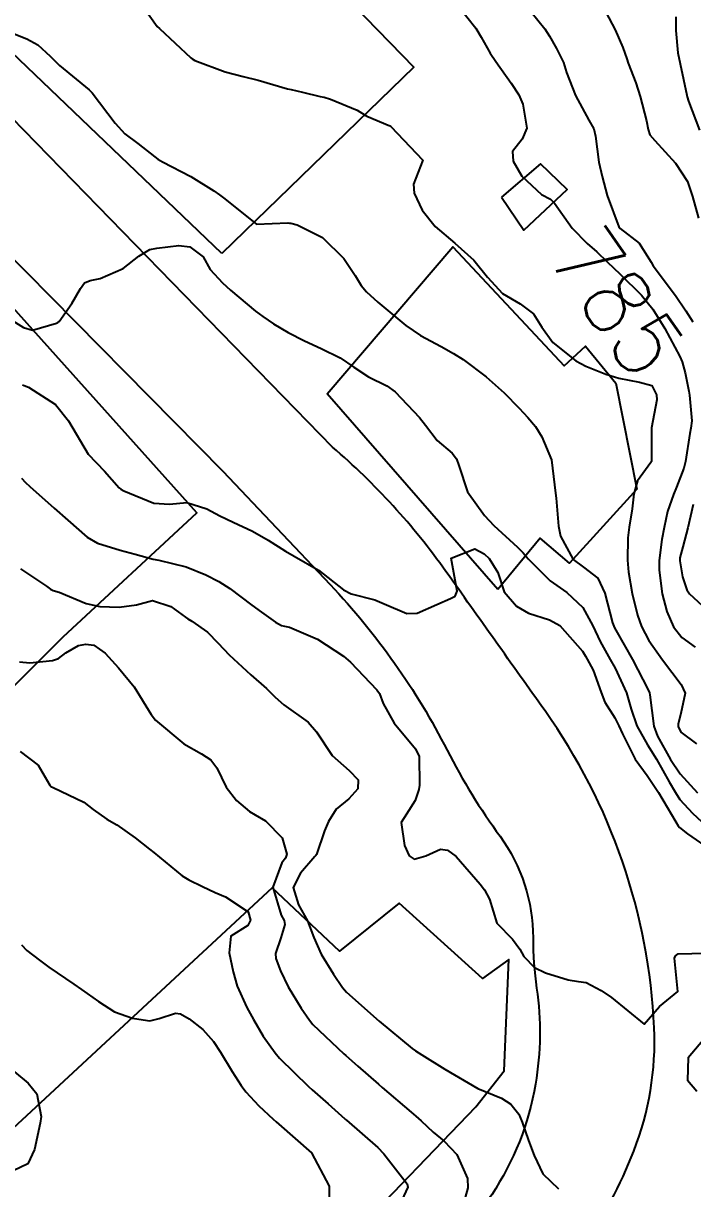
# Model space of a CAD drawing. Header units: metres. Extents: x 307586 to 320046, y 7427249 to 7434250.
# Drawn here: x 318631.5 to 318672, y 7429868 to 7429938.4 of the extents above; entities that cross this region are included whole.
import ezdxf
from ezdxf.enums import TextEntityAlignment as Align

# ---------------------------------------------------------------- set-up
doc = ezdxf.new("R2010")
doc.units = ezdxf.units.M
doc.header["$MEASUREMENT"] = 0
for name, color, linetype in [('Cotas', 45, 'Continuous'), ('Curvas de Nivel 1m', 11, 'Continuous'), ('Curvas de Nivel 5m', 15, 'Continuous'), ('Edificações', 30, 'Continuous'), ('Vias Primárias', 230, 'Continuous')]:
    doc.layers.add(name, color=color, linetype=linetype)
doc.styles.add('Style-STANDARD', font='STANDARD.shx')

msp = doc.modelspace()

# ---------------------------------------------------------------- linework, layer by layer
at = {"layer": 'Curvas de Nivel 1m', "flags": 128}
for points, elevation in [([(318638.935, 7429939.152), (318639.525, 7429938.313), (318639.627, 7429938.188), (318639.751, 7429938.07), (318641.654, 7429936.291), (318641.732, 7429936.224), (318641.899, 7429936.119), (318643.721, 7429935.452), (318644.81, 7429935.156), (318645.713, 7429934.932), (318647.502, 7429934.426), (318647.705, 7429934.373), (318648.394, 7429934.21), (318649.471, 7429933.964), (318649.7, 7429933.906), (318650.089, 7429933.796), (318651.692, 7429933.128), (318652.294, 7429932.766), (318653.683, 7429932.18), (318653.741, 7429932.139), (318655.663, 7429930.12), (318655.111, 7429928.655), (318655.147, 7429928.125), (318655.623, 7429927.102), (318656.408, 7429926.112), (318657.598, 7429925.095), (318658.751, 7429924.078), (318659.573, 7429923.04), (318660.471, 7429922.061), (318661.557, 7429921.431), (318662.353, 7429920.84), (318662.849, 7429920.03), (318663.529, 7429919.101), (318664.906, 7429918.006), (318665.51, 7429917.675), (318666.713, 7429917.19), (318667.503, 7429916.952), (318668.75, 7429916.708), (318669.499, 7429916.515), (318669.774, 7429915.947), (318669.801, 7429915.636), (318669.473, 7429913.95), (318669.48, 7429911.95), (318669.473, 7429911.92), (318669.442, 7429911.862), (318668.635, 7429910.754), (318668.407, 7429909.96), (318668.306, 7429909.065), (318668.133, 7429907.963), (318668.047, 7429907.303), (318668.034, 7429905.963), (318668.09, 7429905.239), (318668.317, 7429903.96), (318668.641, 7429902.65), (318668.881, 7429901.954), (318669.315, 7429901.119), (318670.137, 7429899.942), (318671.281, 7429898.467), (318671.521, 7429897.926), (318671.261, 7429896.701), (318671.093, 7429896.094), (318671.098, 7429895.932), (318671.249, 7429895.587), (318672.199, 7429894.872)], 786), ([(318661.776, 7429939.606), (318663.036, 7429938.031), (318663.314, 7429937.592), (318663.741, 7429936.861), (318664.164, 7429936.016), (318664.342, 7429935.399), (318664.895, 7429934.008), (318665.691, 7429932.53), (318665.998, 7429931.997), (318666.105, 7429931.569), (318666.299, 7429929.994), (318666.509, 7429929.133), (318666.801, 7429927.988), (318667.508, 7429926.087), (318667.586, 7429925.98), (318668.74, 7429925.094), (318669.458, 7429923.951), (318669.59, 7429923.742), (318670.925, 7429921.936), (318671.554, 7429921.022), (318671.981, 7429920.357)], 784), ([(318666.713, 7429939.046), (318667.279, 7429937.985), (318667.742, 7429936.922), (318667.984, 7429936.225), (318668.08, 7429935.975), (318668.543, 7429934.789), (318668.793, 7429933.964), (318669.169, 7429932.48), (318669.274, 7429931.956), (318669.372, 7429931.647), (318669.676, 7429931.296), (318670.939, 7429929.937), (318671.646, 7429928.827), (318671.961, 7429927.925), (318672.312, 7429926.612)], 783), ([(318670.943, 7429938.76), (318670.942, 7429937.938), (318671.079, 7429936.597), (318671.216, 7429935.935), (318671.608, 7429934.037), (318671.632, 7429933.931), (318671.709, 7429933.67), (318672.375, 7429931.92)], 782), ([(318630.09, 7429938.086), (318631.743, 7429937.427), (318632.406, 7429937.067), (318633.152, 7429936.389), (318633.725, 7429935.822), (318635.519, 7429934.362), (318635.701, 7429934.167), (318637.076, 7429932.346), (318637.676, 7429931.692), (318638.454, 7429931.111), (318639.483, 7429930.313), (318639.661, 7429930.174), (318639.946, 7429930.02), (318641.645, 7429929.123), (318643.033, 7429928.269), (318643.393, 7429928.026), (318643.629, 7429927.845), (318645.613, 7429926.24), (318647.511, 7429926.324), (318647.614, 7429926.312), (318647.696, 7429926.301), (318648.07, 7429926.213), (318649.602, 7429925.45), (318650.904, 7429924.177), (318651.573, 7429923.15), (318651.948, 7429922.546), (318652.27, 7429922.159), (318652.946, 7429921.538), (318653.552, 7429921.031), (318654.649, 7429920.129), (318655.534, 7429919.532), (318656.768, 7429918.857), (318657.518, 7429918.449), (318658.105, 7429918.084), (318659.502, 7429917.023), (318660.586, 7429916.059), (318661.479, 7429915.132), (318662.001, 7429914.572), (318662.477, 7429914.035), (318662.851, 7429913.416), (318663.443, 7429912.02), (318663.685, 7429910.017), (318663.719, 7429909.717), (318663.861, 7429908.015), (318663.988, 7429907.413), (318664.756, 7429906.006), (318665.368, 7429905.547), (318666.244, 7429904.869), (318666.654, 7429903.98), (318667.122, 7429902.177), (318667.196, 7429901.972), (318667.237, 7429901.886), (318667.321, 7429901.738), (318668.33, 7429899.96), (318669.276, 7429898.128), (318669.356, 7429897.949), (318669.377, 7429897.844), (318669.627, 7429895.946), (318669.849, 7429895.342), (318670.628, 7429893.936), (318671.22, 7429893.071), (318672.266, 7429891.914)], 787), ([(318630.909, 7429920.416), (318631.537, 7429920.002), (318632.095, 7429919.842), (318633.541, 7429920.27), (318633.614, 7429920.307), (318633.705, 7429920.378), (318634.47, 7429921.455), (318634.979, 7429922.366), (318635.226, 7429922.704), (318635.568, 7429922.839), (318636.185, 7429922.969), (318637.575, 7429923.566), (318638.511, 7429924.326), (318639.185, 7429924.721), (318639.59, 7429924.796), (318640.92, 7429924.97), (318641.592, 7429924.883), (318642.403, 7429924.278), (318642.825, 7429923.521), (318643.567, 7429922.699), (318644.044, 7429922.255), (318645.551, 7429920.999), (318645.998, 7429920.684), (318646.645, 7429920.223), (318647.535, 7429919.704), (318648.529, 7429919.199), (318649.521, 7429918.737), (318650.679, 7429918.178), (318651.507, 7429917.623), (318652.378, 7429917.033), (318653.496, 7429916.484), (318654.006, 7429916.135), (318655.47, 7429914.569), (318655.825, 7429914.115), (318656.535, 7429913.185), (318657.446, 7429912.43), (318657.71, 7429912.087), (318657.84, 7429911.685), (318658.374, 7429910.08), (318659.402, 7429908.662), (318659.95, 7429908.064), (318661.38, 7429906.75), (318661.738, 7429906.406), (318662.037, 7429906.04), (318663.353, 7429904.719), (318664.367, 7429904.01), (318665.34, 7429903.106), (318665.938, 7429901.991), (318666.384, 7429901.054), (318666.993, 7429899.975), (318667.295, 7429899.452), (318667.98, 7429897.963), (318668.244, 7429896.979), (318668.589, 7429895.957), (318669.242, 7429894.817), (318669.784, 7429893.944), (318670.556, 7429892.593), (318670.926, 7429891.933), (318671.199, 7429891.518), (318671.957, 7429890.684), (318672.813, 7429889.906)], 788), ([(318631.494, 7429916.545), (318631.592, 7429916.507), (318631.857, 7429916.405), (318633.478, 7429915.362), (318634.26, 7429914.372), (318635.443, 7429912.36), (318636.433, 7429911.345), (318637.322, 7429910.332), (318637.422, 7429910.241), (318637.599, 7429910.15), (318639.409, 7429909.413), (318640.369, 7429909.34), (318641.41, 7429909.45), (318642.614, 7429909.062), (318643.399, 7429908.636), (318644.208, 7429908.252), (318645.388, 7429907.709), (318646.335, 7429907.178), (318647.376, 7429906.503), (318647.904, 7429906.205), (318649.36, 7429905.351), (318650.866, 7429904.175), (318651.341, 7429903.931), (318652.76, 7429903.571), (318653.335, 7429903.332), (318654.706, 7429902.75), (318655.329, 7429902.761), (318656.517, 7429903.284), (318657.339, 7429903.653), (318657.631, 7429903.796), (318657.735, 7429904.086), (318657.373, 7429906.09), (318658.812, 7429906.642), (318659.376, 7429906.352), (318659.671, 7429906.067), (318660.205, 7429905.217), (318660.584, 7429904.058), (318661.334, 7429903.196), (318662.05, 7429902.759), (318663.326, 7429902.363), (318663.948, 7429902.014), (318665.308, 7429900.474), (318665.486, 7429900.179), (318665.587, 7429899.996), (318665.953, 7429899.33), (318666.447, 7429897.982), (318666.671, 7429897.383), (318667.258, 7429896.446), (318667.51, 7429895.967), (318667.728, 7429895.485), (318668.494, 7429893.957), (318669.218, 7429892.971), (318669.896, 7429891.943), (318670.947, 7429890.171), (318671.094, 7429889.931), (318671.181, 7429889.825), (318671.655, 7429889.443), (318673.16, 7429888.389)], 789), ([(318672.005, 7429909.33), (318671.675, 7429907.926), (318671.381, 7429906.771), (318671.194, 7429906.112), (318671.183, 7429905.932), (318671.363, 7429904.955), (318671.609, 7429904.18), (318671.785, 7429903.924), (318673.332, 7429902.502)], 784), ([(318631.359, 7429905.45), (318632.926, 7429904.386), (318633.175, 7429904.216), (318633.34, 7429904.137), (318633.691, 7429904.025), (318635.333, 7429903.349), (318636.147, 7429903.164), (318637.331, 7429903.121), (318638.376, 7429903.276), (318639.335, 7429903.533), (318640.453, 7429903.177), (318641.325, 7429902.529), (318641.467, 7429902.431), (318641.724, 7429902.284), (318642.66, 7429901.614), (318643.31, 7429900.956), (318643.969, 7429900.253), (318645.285, 7429899.052), (318646.217, 7429898.226), (318646.745, 7429897.695), (318647.263, 7429897.239), (318648.735, 7429896.195), (318649.244, 7429895.611), (318650.198, 7429894.18), (318651.214, 7429893.26), (318651.756, 7429892.71), (318651.735, 7429892.162), (318651.197, 7429891.566), (318650.437, 7429890.931), (318649.973, 7429890.182), (318649.724, 7429889.635), (318649.237, 7429888.189), (318649.207, 7429888.135), (318649.152, 7429888.073), (318648.27, 7429887.071), (318647.843, 7429886.203), (318648.166, 7429885.151), (318648.693, 7429884.194), (318649.093, 7429883.184), (318649.529, 7429882.186), (318650.278, 7429880.971), (318650.814, 7429880.172), (318651.059, 7429879.892), (318653.033, 7429878.14), (318655.017, 7429876.493), (318655.235, 7429876.337), (318655.6, 7429876.111), (318657, 7429875.244), (318658.983, 7429874.07), (318660.414, 7429873.493), (318660.974, 7429873.124), (318661.461, 7429872.528), (318661.678, 7429872.033), (318662.057, 7429870.924), (318662.392, 7429870.026), (318662.926, 7429868.913), (318663.859, 7429868.011)], 791), ([(318631.294, 7429899.835), (318631.921, 7429899.773), (318633.296, 7429899.906), (318633.651, 7429900.023), (318634.096, 7429900.372), (318634.864, 7429900.808), (318635.308, 7429900.899), (318635.797, 7429900.842), (318636.482, 7429900.342), (318637.29, 7429899.456), (318638.223, 7429898.321), (318639.256, 7429896.652), (318639.52, 7429896.307), (318641.232, 7429894.868), (318642.291, 7429894.274), (318642.867, 7429893.912), (318643.215, 7429893.421), (318643.792, 7429892.254), (318644.403, 7429891.456), (318645.189, 7429890.8), (318645.537, 7429890.585), (318646.158, 7429890.225), (318647.168, 7429889.208), (318647.46, 7429888.207), (318647.375, 7429887.984), (318647.148, 7429887.702), (318646.602, 7429886.218), (318647.108, 7429884.54), (318647.289, 7429884.208), (318647.338, 7429883.97), (318647.093, 7429883.175), (318646.774, 7429882.215), (318646.787, 7429881.922), (318647.073, 7429881.178), (318647.541, 7429880.205), (318648.315, 7429878.926), (318648.812, 7429878.192), (318649.03, 7429877.937), (318650.891, 7429876.171), (318651.011, 7429876.061), (318651.743, 7429875.417), (318652.986, 7429874.329), (318653.205, 7429874.138), (318654.968, 7429872.634), (318655.244, 7429872.394), (318655.561, 7429872.111), (318656.297, 7429871.441), (318656.951, 7429870.886), (318657.712, 7429870.082), (318658.36, 7429868.637), (318658.389, 7429868.075), (318658.07, 7429866.91)], 792), ([(318631.349, 7429894.408), (318632.422, 7429893.599), (318633.13, 7429892.381), (318633.158, 7429892.336), (318633.202, 7429892.304), (318633.345, 7429892.235), (318635.193, 7429891.349), (318635.749, 7429890.912), (318636.58, 7429890.339), (318637.178, 7429889.982), (318638.289, 7429889.196), (318639.156, 7429888.526), (318639.413, 7429888.307), (318641.139, 7429886.911), (318641.529, 7429886.676), (318642.364, 7429886.272), (318643.127, 7429885.895), (318643.744, 7429885.634), (318645.11, 7429884.737), (318645.261, 7429884.238), (318645.1, 7429883.907), (318644.071, 7429883.273), (318643.972, 7429882.251), (318644.204, 7429881.117), (318644.448, 7429880.246), (318645.044, 7429878.963), (318645.44, 7429878.234), (318646.032, 7429877.234), (318646.739, 7429876.214), (318647.008, 7429875.902), (318648.768, 7429874.192), (318648.981, 7429873.994), (318649.941, 7429873.149), (318650.964, 7429872.236), (318651.005, 7429872.201), (318651.051, 7429872.159), (318652.947, 7429870.518), (318653.32, 7429870.136), (318654.723, 7429868.315), (318654.764, 7429868.121), (318654.179, 7429866.848)], 793), ([(318631.426, 7429882.744), (318631.756, 7429882.4), (318632.516, 7429881.827), (318633.073, 7429881.404), (318634.582, 7429880.365), (318635.058, 7429880.053), (318636.075, 7429879.317), (318637.038, 7429878.697), (318638.127, 7429878.319), (318639.032, 7429878.169), (318639.176, 7429878.164), (318639.734, 7429878.303), (318640.72, 7429878.611), (318641.037, 7429878.57), (318641.552, 7429878.282), (318642.385, 7429877.628), (318643.019, 7429876.909), (318643.439, 7429876.256), (318644.156, 7429875.088), (318644.7, 7429874.243), (318644.979, 7429873.871), (318645.768, 7429873.025), (318646.626, 7429872.215), (318646.803, 7429872.054), (318646.96, 7429871.919), (318648.943, 7429870.19), (318650.004, 7429868.174), (318650.003, 7429867.272)], 794)]:
    msp.add_lwpolyline(points, dxfattribs=dict(at, elevation=elevation))
at = {"layer": 'Curvas de Nivel 5m', "flags": 128}
for points, elevation in [([(318657.773, 7429939.456), (318658.873, 7429938.083), (318659.201, 7429937.532), (318659.738, 7429936.571), (318660.08, 7429936.067), (318661.007, 7429934.77), (318661.463, 7429934.052), (318661.704, 7429933.486), (318661.956, 7429932.046), (318661.676, 7429931.384), (318661.084, 7429930.64), (318661.128, 7429930.055), (318661.649, 7429929.148), (318662.842, 7429928.032), (318663.37, 7429927.764), (318663.628, 7429927.524), (318664.69, 7429926.009), (318665.604, 7429925.091), (318666.188, 7429924.584), (318666.804, 7429923.982), (318667.582, 7429923.231), (318668.879, 7429921.957), (318669.555, 7429921.111), (318670.277, 7429919.943), (318671.199, 7429918.252), (318671.333, 7429917.932), (318671.506, 7429917.266), (318671.738, 7429916.169), (318671.783, 7429915.926), (318671.922, 7429914.368), (318671.855, 7429913.924), (318671.79, 7429913.604), (318671.534, 7429911.929), (318671.439, 7429911.52), (318670.991, 7429910.371), (318670.804, 7429909.936), (318670.454, 7429908.893), (318670.251, 7429907.941), (318670.108, 7429907.22), (318669.949, 7429905.944), (318669.952, 7429905.36), (318670.119, 7429903.942), (318670.402, 7429902.874), (318670.818, 7429901.935), (318671.317, 7429901.301), (318672.11, 7429900.717)], 785), ([(318631.428, 7429910.907), (318631.676, 7429910.657), (318631.933, 7429910.402), (318633.404, 7429909.101), (318634.216, 7429908.372), (318635.383, 7429907.348), (318636.011, 7429906.982), (318637.375, 7429906.56), (318638.29, 7429906.321), (318639.369, 7429906.034), (318639.716, 7429905.959), (318641.362, 7429905.556), (318642.555, 7429905.072), (318643.349, 7429904.675), (318644.018, 7429904.253), (318645.333, 7429903.25), (318645.917, 7429902.82), (318646.759, 7429902.218), (318647.134, 7429902.026), (318647.321, 7429901.978), (318647.613, 7429901.914), (318649.313, 7429901.205), (318650.874, 7429900.174), (318651.297, 7429899.807), (318652.894, 7429898.146), (318653.042, 7429897.915), (318653.265, 7429897.314), (318653.941, 7429896.133), (318655.23, 7429894.574), (318655.451, 7429894.117), (318655.464, 7429892.375), (318655.432, 7429892.117), (318655.196, 7429891.45), (318654.676, 7429890.637), (318654.355, 7429890.128), (318654.552, 7429888.737), (318654.851, 7429888.123), (318655.151, 7429887.918), (318655.849, 7429888.11), (318656.731, 7429888.525), (318657.158, 7429888.459), (318657.678, 7429888.085), (318659.136, 7429886.409), (318659.397, 7429886.067), (318659.696, 7429885.493), (318660.138, 7429884.06), (318661.093, 7429883.082), (318661.518, 7429882.475), (318661.772, 7429882.04), (318662.422, 7429881.375), (318663.073, 7429881.059), (318664.449, 7429880.626), (318665.068, 7429880.539), (318665.541, 7429880.466), (318666.442, 7429879.979), (318667.057, 7429879.567), (318669.033, 7429877.95), (318669.961, 7429879.029), (318671.063, 7429879.93), (318670.874, 7429881.932), (318670.934, 7429882.082), (318671.087, 7429882.19), (318672.747, 7429882.246)], 790), ([(318673.029, 7429877.495), (318671.69, 7429875.92), (318671.654, 7429874.568), (318672.219, 7429873.908)], 790), ([(318630.993, 7429875.069), (318631.824, 7429874.397), (318632.345, 7429873.758), (318632.608, 7429872.385), (318632.553, 7429871.978), (318632.216, 7429870.387), (318631.805, 7429869.516), (318630.923, 7429869.091)], 795)]:
    msp.add_lwpolyline(points, dxfattribs=dict(at, elevation=elevation))
at = {"layer": 'Edificações'}
for points in [[(318643.527, 7429924.476), (318621.402, 7429945.65), (318635.784, 7429961.394), (318639.488, 7429958.981), (318642.937, 7429963.266), (318639.572, 7429966.207), (318644.283, 7429971.164), (318654.379, 7429961.837), (318652.898, 7429960.04), (318654.642, 7429958.297), (318653.268, 7429956.555), (318651.365, 7429957.611), (318649.991, 7429956.133), (318653.638, 7429952.913), (318650.571, 7429949.628), (318658.08, 7429942.113), (318656.177, 7429939.949), (318650.574, 7429945.069), (318648.566, 7429942.483), (318655.12, 7429935.726), (318643.527, 7429924.476)], [(318660.413, 7429927.887), (318661.77, 7429925.88), (318664.383, 7429928.339), (318662.775, 7429929.895), (318660.413, 7429927.887)], [(318660.205, 7429904.186), (318649.887, 7429916.01), (318657.486, 7429924.878), (318664.205, 7429917.688), (318665.485, 7429918.886), (318667.324, 7429916.649), (318668.604, 7429910.258), (318664.525, 7429905.784), (318662.765, 7429907.302), (318660.205, 7429904.186)], [(318614.426, 7429881.922), (318633.943, 7429901.346), (318642.007, 7429908.824), (318629.309, 7429922.969)], [(318646.567, 7429886.184), (318627.245, 7429868.265)], [(318630.413, 7429844.753), (318646.465, 7429858.88), (318651.408, 7429865.191), (318658.877, 7429872.969), (318660.572, 7429875.13), (318660.871, 7429881.862), (318659.274, 7429880.715), (318654.231, 7429885.252), (318650.636, 7429882.36), (318646.567, 7429886.184)]]:
    msp.add_lwpolyline(points, dxfattribs=at)
at = {"layer": 'Vias Primárias'}
for points, elevation in [([(318604.272, 7429803.959), (318624.517, 7429823.898), (318638.035, 7429837.055), (318656.63, 7429855.214), (318661.057, 7429859.397, 0.110499), (318668.412, 7429870.295, 0.105113), (318669.644, 7429877.736, 0.144309), (318663.05, 7429896.862, -0.000314), (318657.066, 7429905.28, 0.061367), (318650.213, 7429912.786), (318629.34, 7429934.203), (318620.114, 7429943.332, -0.273215), (318618.976, 7429947.657, -0.120746), (318619.82, 7429949.143), (318632.889, 7429962.843), (318638.664, 7429969.529), (318650.078, 7429981.703, 0.049779), (318659.028, 7429993.387, 0.009689), (318663.355, 7430000.69, 0.031254), (318666.343, 7430004.57, 1.758592)], 800.925), ([(318604.272, 7429803.959), (318624.517, 7429823.898), (318638.035, 7429837.055), (318656.63, 7429855.214), (318661.057, 7429859.397, 0.110499), (318668.412, 7429870.295, 0.105113), (318669.644, 7429877.736, 0.144309), (318663.05, 7429896.862, -0.000314), (318657.066, 7429905.28, 0.061367), (318650.213, 7429912.786), (318629.34, 7429934.203), (318620.114, 7429943.332, -0.273215), (318618.976, 7429947.657, -0.120746), (318619.82, 7429949.143), (318632.889, 7429962.843), (318638.664, 7429969.529), (318650.078, 7429981.703, 0.049779), (318659.028, 7429993.387, 0.009689), (318663.355, 7430000.69, 0.031254), (318666.343, 7430004.57, 1.758592)], 800.925), ([(318531.454, 7429859.278), (318540.604, 7429868.419), (318545.75, 7429873.6), (318558.507, 7429886.973), (318575.327, 7429904.154), (318595.262, 7429923.293), (318608.89, 7429936.56, -0.112106), (318611.502, 7429938.156, -0.233467), (318616.9, 7429937.432), (318630.237, 7429924.868), (318643.58, 7429911.347), (318650.072, 7429904.488, -0.071526), (318657.139, 7429894.485, 0.039653), (318660.33, 7429889.299, -0.159436), (318662.327, 7429883.163, 0.036498), (318662.544, 7429880.122, -0.078579), (318662.472, 7429874.329, -0.104481), (318659.827, 7429867.659, -0.081423), (318657.037, 7429864.654), (318623.116, 7429831.606), (318599.312, 7429807.938)], 797.745), ([(318531.454, 7429859.278), (318540.604, 7429868.419), (318545.75, 7429873.6), (318558.507, 7429886.973), (318575.327, 7429904.154), (318595.262, 7429923.293), (318608.89, 7429936.56, -0.112106), (318611.502, 7429938.156, -0.233467), (318616.9, 7429937.432), (318630.237, 7429924.868), (318643.58, 7429911.347), (318650.072, 7429904.488, -0.071526), (318657.139, 7429894.485, 0.039653), (318660.33, 7429889.299, -0.159436), (318662.327, 7429883.163, 0.036498), (318662.544, 7429880.122, -0.078579), (318662.472, 7429874.329, -0.104481), (318659.827, 7429867.659, -0.081423), (318657.037, 7429864.654), (318623.116, 7429831.606), (318599.312, 7429807.938)], 797.745)]:
    msp.add_lwpolyline(points, format="xyb", dxfattribs=dict(at, elevation=elevation))

# ---------------------------------------------------------------- texts
at = {"layer": 'Cotas', "style": 'Style-STANDARD'}
msp.add_text('785', height=4, rotation=304.74855, dxfattribs=at).set_placement((318667.417, 7429921.57, 785), align=Align.MIDDLE_CENTER)

doc.saveas('drawing.dxf')
